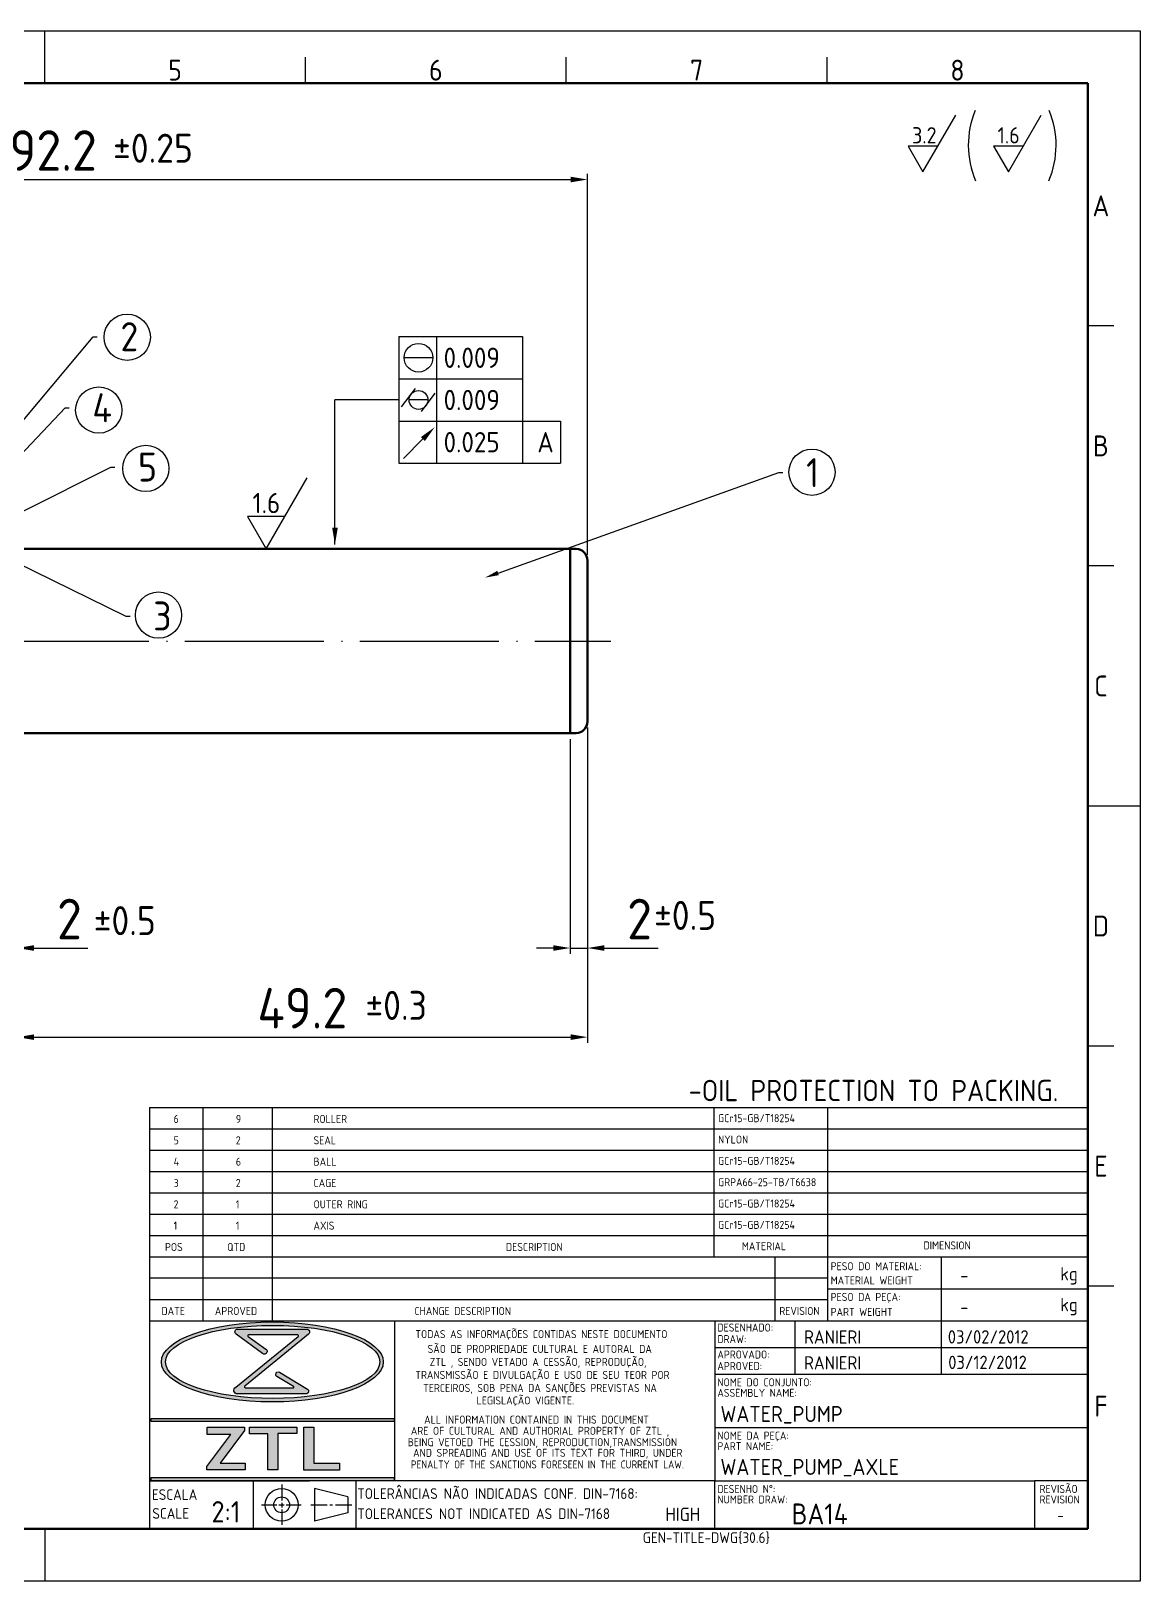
# Model space of a CAD drawing. Extents: x 8 to 197, y 6 to 139.
# Drawn here: x 101.7 to 197.4, y 5.6 to 139.3 of the extents above; entities that cross this region are included whole.
import ezdxf
from ezdxf import colors
from ezdxf.entities.mleader import LeaderData, LeaderLine
from ezdxf.enums import TextEntityAlignment as Align
from ezdxf.math import Vec2, Vec3

# ---------------------------------------------------------------- set-up
doc = ezdxf.new("R2010")
doc.units = 0
doc.header["$LTSCALE"] = 0.5
doc.linetypes.add('ACAD_ISO04W100', pattern=[30, 24, -3, 0, -3])
doc.layers.get('0').update_dxf_attribs({"linetype": 'CONTINUOUS'})
doc.layers.get('Defpoints').update_dxf_attribs({"linetype": 'CONTINUOUS'})
for name, color, linetype, lineweight in [('AM_0', 7, 'CONTINUOUS', 50), ('AM_5', 3, 'CONTINUOUS', 25), ('AM_7', 4, 'ACAD_ISO04W100', 25), ('AM_8', 1, 'CONTINUOUS', 25), ('AM_BOR', 7, 'CONTINUOUS', 50)]:
    doc.layers.add(name, color=color, linetype=linetype, lineweight=lineweight)
doc.styles.add('ACISOTS', font='isocp.shx', dxfattribs={"height": 1})
doc.styles.get("Standard").update_dxf_attribs({"font": 'ISOCP.SHX'})
doc.dimstyles.new('AM_ISO', dxfattribs={"dimtxt": 3.5, "dimasz": 2.5, "dimexe": 1, "dimexo": 1, "dimgap": 1.5, "dimtad": 1, "dimdsep": 46, "dimtxsty": 'Standard', "dimcen": 0, "dimclrd": 256, "dimclre": 256, "dimclrt": 2, "dimadec": 0, "dimazin": 2, "dimtp": 0.1, "dimtm": 0.1, "dimtfac": 0.71, "dimtdec": 3, "dimtmove": 0, "dimatfit": 3, "dimfxl": 1, "dimlwd": -1, "dimlwe": -1, "dimarcsym": 0})

# ---------------------------------------------------------------- blocks, each defined once
blk = doc.blocks.new('A3 ZTL')
for p, q in [((401.174168297453, 280.8219178082171), (19.56947162426601, 280.8219178082171)), ((401.174168297453, 9.784735812133079), (401.174168297453, 280.8219178082171)), ((19.56947162426601, 9.784735812133079), (401.174168297453, 9.784735812133079))]:
    blk.add_line(p, q)
at = {"layer": 'AM_BOR', "color": 135, "lineweight": 25}
for p, q in [((0, 290.6066536203501), (410.9589041095861, 290.6066536203501)), ((205.4794520547931, 280.8219178082171), (205.4794520547931, 290.6066536203501)), ((410.9589041095861, 290.6066536203501), (410.9589041095861, 5.684341886080801e-14)), ((254.4031311154581, 280.8219178082171), (254.4031311154581, 285.7142857142836)), ((303.326810176123, 280.8219178082171), (303.326810176123, 285.7142857142836)), ((352.250489236788, 280.8219178082171), (352.250489236788, 285.7142857142836)), ((406.0665362035195, 235.3228962817988), (401.174168297453, 235.3228962817988)), ((406.0665362035195, 190.313111545987), (401.174168297453, 190.313111545987)), ((401.174168297453, 145.3033268101751), (410.9589041095861, 145.3033268101751)), ((406.0665362035195, 100.2935420743633), (401.174168297453, 100.2935420743633)), ((406.0665362035195, 55.28375733855154), (401.174168297453, 55.28375733855154)), ((205.4794520547931, 9.784735812133079), (205.4794520547931, 5.684341886080801e-14)), ((410.9589041095861, 5.684341886080801e-14), (0, 5.684341886080801e-14))]:
    blk.add_line(p, q, dxfattribs=at)
at = {"layer": 'AM_BOR', "color": 135, "lineweight": 25, "style": 'ACISOTS'}
for s, p in [('5', (229.9412915851255, 283.2681017612505)), ('6', (278.8649706457905, 283.2681017612505)), ('7', (327.7886497064555, 283.2681017612505)), ('8', (376.7123287671206, 283.2681017612505)), ('A', (403.6203522504863, 257.8277886497048)), ('B', (403.6203522504863, 212.8180039138928)), ('C', (403.6203522504863, 167.808219178081)), ('D', (403.6203522504863, 122.7984344422692)), ('E', (403.6203522504863, 77.78864970645742)), ('F', (403.6203522504863, 32.7788649706456))]:
    blk.add_text(s, height=3.9138943248532, dxfattribs=at).set_placement(p, align=Align.MIDDLE)
blk = doc.blocks.new('*D58')
at = {"layer": 'AM_5', "transparency": 16777216}
for p, q in [((98.74134720783182, 71.20440739042114), (98.74134720783182, 59.72861232788796)), ((100.541347207832, 71.60345778317843), (100.541347207832, 59.72861232788796)), ((97.29134720783182, 60.22861232788796), (95.84134720783182, 60.22861232788796)), ((98.74134720783182, 60.22861232788796), (100.541347207832, 60.22861232788796)), ((101.991347207832, 60.22861232788796), (106.6404318535013, 60.22861232788796))]:
    blk.add_line(p, q, dxfattribs=at)
at = {"layer": 'AM_5', "lineweight": 25, "transparency": 16777216}
for points in [[(97.29134720783182, 60.47027899455463), (97.29134720783182, 59.98694566122129), (98.74134720783182, 60.22861232788796)], [(101.991347207832, 60.47027899455463), (101.991347207832, 59.98694566122129), (100.541347207832, 60.22861232788796)]]:
    blk.add_solid(points, dxfattribs=at)
at = {"layer": 'Defpoints', "color": 0, "lineweight": 25, "transparency": 16777216}
for p in [(98.74134720783182, 71.70440739042114), (100.541347207832, 72.10345778317843), (100.541347207832, 60.22861232788796)]:
    blk.add_point(p, dxfattribs=at)
at = {"layer": 'AM_5', "lineweight": 25, "transparency": 16777216, "insert": (105.0408895306667, 62.72895681607694), "char_height": 3.5, "attachment_point": 5}
blk.add_mtext('2', dxfattribs=at)
blk = doc.blocks.new('*D59')
at = {"layer": 'AM_5', "transparency": 16777216}
for p, q in [((149.741347207832, 79.25884314369654), (149.741347207832, 59.72861232788796)), ((148.2413472078319, 78.2454073904211), (148.2413472078319, 59.72861232788796)), ((146.7913472078319, 60.22861232788796), (145.3413472078319, 60.22861232788796)), ((148.2413472078319, 60.22861232788796), (149.741347207832, 60.22861232788796)), ((151.191347207832, 60.22861232788796), (155.8404318535013, 60.22861232788796))]:
    blk.add_line(p, q, dxfattribs=at)
at = {"layer": 'AM_5', "lineweight": 25, "transparency": 16777216}
for points in [[(146.7913472078319, 60.47027899455463), (146.7913472078319, 59.98694566122129), (148.2413472078319, 60.22861232788796)], [(151.191347207832, 60.47027899455463), (151.191347207832, 59.98694566122129), (149.741347207832, 60.22861232788796)]]:
    blk.add_solid(points, dxfattribs=at)
at = {"layer": 'Defpoints', "color": 0, "lineweight": 25, "transparency": 16777216}
for p in [(149.741347207832, 79.75884314369654), (148.2413472078319, 78.7454073904211), (149.741347207832, 60.22861232788796)]:
    blk.add_point(p, dxfattribs=at)
at = {"layer": 'AM_5', "lineweight": 25, "transparency": 16777216, "insert": (154.2408895306667, 62.72895681607694), "char_height": 3.5, "attachment_point": 5}
blk.add_mtext('2', dxfattribs=at)
blk = doc.blocks.new('*D61')
at = {"layer": 'AM_5', "transparency": 16777216}
for p, q in [((149.741347207832, 78.75884314369654), (149.741347207832, 52.0419601286473)), ((100.541347207832, 71.60345778317843), (100.541347207832, 52.0419601286473)), ((101.991347207832, 52.5419601286473), (148.291347207832, 52.5419601286473))]:
    blk.add_line(p, q, dxfattribs=at)
at = {"layer": 'AM_5', "lineweight": 25, "transparency": 16777216}
for points in [[(101.991347207832, 52.78362679531397), (101.991347207832, 52.30029346198064), (100.541347207832, 52.5419601286473)], [(148.291347207832, 52.78362679531397), (148.291347207832, 52.30029346198064), (149.741347207832, 52.5419601286473)]]:
    blk.add_solid(points, dxfattribs=at)
at = {"layer": 'Defpoints', "color": 0, "lineweight": 25, "transparency": 16777216}
for p in [(149.741347207832, 79.25884314369654), (100.541347207832, 72.10345778317843), (149.741347207832, 52.5419601286473)]:
    blk.add_point(p, dxfattribs=at)
at = {"layer": 'AM_5', "lineweight": 25, "transparency": 16777216, "insert": (125.141347207832, 55.04315049512074), "char_height": 3.5, "attachment_point": 5}
blk.add_mtext('49.2', dxfattribs=at)
blk = doc.blocks.new('*D62')
at = {"layer": 'AM_5', "transparency": 16777216}
for p, q in [((57.54134720783199, 94.14997163714573), (57.54134720783199, 127.00688926886)), ((149.741347207832, 94.1499716371457), (149.741347207832, 127.00688926886)), ((58.99134720783199, 126.50688926886), (148.291347207832, 126.50688926886))]:
    blk.add_line(p, q, dxfattribs=at)
at = {"layer": 'AM_5', "lineweight": 25, "transparency": 16777216}
for points in [[(58.99134720783199, 126.7485559355267), (58.99134720783199, 126.2652226021934), (57.54134720783199, 126.50688926886)], [(148.291347207832, 126.7485559355267), (148.291347207832, 126.2652226021934), (149.741347207832, 126.50688926886)]]:
    blk.add_solid(points, dxfattribs=at)
at = {"layer": 'Defpoints', "color": 0, "lineweight": 25, "transparency": 16777216}
for p in [(149.741347207832, 126.50688926886), (57.54134720783199, 93.64997163714573), (149.741347207832, 93.6499716371457)]:
    blk.add_point(p, dxfattribs=at)
at = {"layer": 'AM_5', "lineweight": 25, "transparency": 16777216, "insert": (103.641347207832, 129.0080796353335), "char_height": 3.5, "attachment_point": 5}
blk.add_mtext('92.2', dxfattribs=at)

msp = doc.modelspace()

# ---------------------------------------------------------------- hatches: boundary and pattern name
at = {"layer": 'AM_8'}
h = msp.add_hatch(color=135, dxfattribs=at)
edge = h.paths.add_edge_path()
edge.add_ellipse((122.5492248429474, 24.53198435984742), major_axis=(9.575739635081051, 0), ratio=0.3599074264618837, start_angle=191.4591559026164, end_angle=452.8175037975291)
edge.add_ellipse((122.5492248429474, 24.53198435984742), major_axis=(9.575739635081051, 0), ratio=0.3599074264618837, start_angle=92.8175037975291, end_angle=191.4591559026164)
edge = h.paths.add_edge_path(flags=16)
edge.add_ellipse((122.5787799154613, 24.53198435984742), major_axis=(9.250637250648639, 0), ratio=0.3406641629368743, start_angle=93.06698418125112, end_angle=371.4591559026165)
edge.add_ellipse((122.5787799154613, 24.53198435984742), major_axis=(9.250637250648639, 0), ratio=0.3406641629368743, start_angle=11.45915590261644, end_angle=93.06698418125112)
h = msp.add_hatch(color=135, dxfattribs=at)
edge = h.paths.add_edge_path()
edge.add_line((124.7807822680225, 26.71530012382619), (119.3908718737085, 22.35007926690857))
edge.add_arc((119.5345118763717, 22.08152748534906), 0.3045529670580355, 118.1409420618386, 270)
edge.add_line((119.5345118763717, 21.77697451829103), (125.4622467690206, 21.77697451829103))
edge.add_arc((125.4545328592667, 22.00140670676857), 0.2245647159028104, 271.9685258002675, 418.9108275581087)
edge.add_line((125.5704916796444, 22.19371599828906), (123.1702256133619, 23.64103047507896))
edge.add_arc((123.0566348541068, 23.45443996575312), 0.2184465123517048, 58.66818673949553, 238.8052457285299)
edge.add_line((122.9434907682978, 23.26757826661429), (124.3773494087923, 22.39938202412111))
edge.add_arc((124.3454153218955, 22.3543558121503), 0.05520095715089599, -90.0000000000017, 54.654466378775, ccw=False)
edge.add_line((124.3454153218955, 22.2991548549994), (120.2142775689848, 22.2991548549994))
edge.add_arc((120.226511128944, 22.37487652136254), 0.07670352499125666, 129.2363501875215, 260.8226179196582, ccw=False)
edge.add_line((120.1779945521265, 22.43428672688317), (125.6659628579889, 26.91596514475107))
edge.add_arc((125.5226671029491, 27.11268748657999), 0.2433790319380336, 306.0702039235753, 450.0000000000005)
edge.add_line((125.5226671029491, 27.35606651851803), (119.5716706279772, 27.35606651851803))
edge.add_arc((119.5623195301741, 27.12045379438709), 0.2357982162835929, 87.72721362459266, 233.7470792136513)
edge.add_line((119.422880076241, 26.93030270317446), (121.7087618242144, 25.25404567693037))
edge.add_arc((121.8563096112143, 25.44613504208677), 0.2422161713320389, 232.4713934687198, 414.7334021946169)
edge.add_line((121.9961608046401, 25.64389832824509), (120.4560164418371, 26.73303388707458))
edge.add_arc((120.486557447346, 26.79176132665741), 0.06619414760721119, 89.99999999999858, 242.5234665523123, ccw=False)
edge.add_line((120.486557447346, 26.85795547426462), (124.7428657815633, 26.85795547426462))
edge.add_arc((124.7298891917844, 26.77813981272297), 0.08086366124299682, -50.99642107156359, 80.76553650730273, ccw=False)
for points in [[(112.0942762901992, 19.38359547994303), (133.0669288597493, 19.38359547994303), (133.0669288597493, 19.66170865847099), (112.0942762901992, 19.66170865847099)], [(116.8915702521314, 15.49853640574482), (116.8915702521314, 15.22291530236323), (120.2006305399726, 15.22291530236323), (120.2006305399726, 15.80478204272712), (118.0558688630511, 15.80478204272712), (120.1393515373971, 18.62224214374443), (120.1393515373971, 18.89786324712602), (116.9222097534192, 18.89786324712602), (116.9222097534192, 18.28537197316144), (118.9597329320322, 18.28537197316144)], [(120.5683035802197, 18.31599650676213), (122.1615552091677, 18.31599650676213), (122.1615552091677, 15.22291530236323), (123.0347792892582, 15.22291530236323), (123.0347792892582, 18.34662104036283), (124.6739894387335, 18.34662104036283), (124.6739894387335, 18.89786324712602), (120.5683035802197, 18.89786324712602)], [(128.3507232544247, 15.20760318605053), (128.3507232544247, 15.80478204272712), (126.1293635556881, 15.80478204272712), (126.1293635556881, 18.89786324712602), (125.27145898244, 18.89786324712602), (125.27145898244, 15.20760318605053)], [(133.0669288597493, 14.55693109362733), (112.0942762901992, 14.55693109362733), (112.0942762901992, 14.27881791509937), (133.0669288597493, 14.27881791509937)]]:
    msp.add_hatch(color=135, dxfattribs=at).paths.add_polyline_path(points)

# ---------------------------------------------------------------- linework, layer by layer
at = {"layer": 'AM_0'}
for p, q in [((95.79183158583311, 94.66340739042118), (148.241347207832, 94.6634073904211)), ((148.241347207832, 94.6634073904211), (148.7675241561398, 94.64962896212123)), ((148.241347207832, 94.6634073904211), (148.2413472078319, 78.7454073904211)), ((149.741347207832, 93.6499716371457), (149.741347207832, 79.75884314369654)), ((148.241347207832, 78.74540739042112), (100.541347207832, 78.74540739042114)), ((148.241347207832, 78.74540739042112), (148.7675241561398, 78.759185818721))]:
    msp.add_line(p, q, dxfattribs=at)
for centre, start, end in [((148.741347207832, 93.6499716371457), 0, 88.50000000000053), ((148.741347207832, 79.75884314369654), 271.4999999999994, 0)]:
    msp.add_arc(centre, 1, start, end, dxfattribs=at)
at = {"layer": 'AM_5', "lineweight": 25}
for p, q in [((178.6960433860444, 127.1659832442466), (181.5239511925567, 132.0640632442466)), ((186.0723612511302, 127.1659832442466), (188.9002690576425, 132.0640632442466)), ((179.9814560253682, 129.3923832442466), (177.4106307467206, 129.3923832442466)), ((177.4106307467206, 129.3923832442466), (178.6960433860444, 127.1659832442466)), ((187.357773890454, 129.3923832442466), (184.7869486118065, 129.3923832442466)), ((184.7869486118065, 129.3923832442466), (186.0723612511302, 127.1659832442466)), ((133.4659249845452, 112.9588820220183), (133.4545678948745, 102.0388820220182)), ((133.4659249845452, 112.9588820220183), (144.1493249845452, 112.9588820220183)), ((136.7505155046761, 102.0388820220182), (136.7505155046761, 112.9588820220183)), ((144.1493249845452, 112.9588820220183), (144.1493249845452, 109.3188820220183)), ((136.4018236807919, 111.1386739050066), (133.9294246653468, 111.1386739050066)), ((133.4659249845452, 109.3188820220183), (144.1493249845452, 109.3188820220183)), ((133.7046696382549, 106.9149412768754), (134.9127293433552, 108.4872286501607)), ((144.1493249845452, 109.3188820220183), (144.1493249845452, 102.0388820220182)), ((133.4602464397099, 107.4988820220183), (127.9547219042206, 107.4988820220183)), ((135.9000180412926, 107.4986739050066), (134.4192732569439, 107.4986739050066)), ((135.4183150797133, 106.4967860741875), (136.6089153903141, 108.0823354224188)), ((133.4659249845452, 105.6788820220182), (147.4310473104229, 105.6788820220182)), ((147.4310473104229, 105.6788820220182), (147.4310473104229, 102.0388820220182)), ((133.4659249845452, 102.0388820220182), (147.4310473104229, 102.0388820220182)), ((122.0165893968325, 94.66340739042116), (125.5514741549729, 100.7860073904211)), ((123.6233551959872, 97.44640739042113), (120.4098235976778, 97.44640739042113)), ((120.4098235976778, 97.44640739042113), (122.0165893968325, 94.66340739042114))]:
    msp.add_line(p, q, dxfattribs=at)
at = {"layer": 'AM_5'}
for p, q in [((127.9547219042206, 95.02755276416997), (127.9547219042206, 107.4988820220183)), ((135.5467057407691, 104.1310198679127), (133.8583613997033, 102.442675526847))]:
    msp.add_line(p, q, dxfattribs=at)
at = {"layer": 'AM_5', "lineweight": 25}
for centre, radius in [((110.0277047287109, 112.8988279987761), 1.995398731426474), ((135.1656241730693, 111.1386739050066), 1.23619950772254), ((107.5734397649526, 106.6290064383726), 1.995398731426474), ((135.1656241730693, 107.4986739050066), 0.8117731456116188), ((111.633236550978, 101.5978386075749), 1.995398731426474), ((169.1194104505032, 101.2658624079296), 1.995398731426474), ((112.7302221511636, 88.94574370081509), 1.995398731426474)]:
    msp.add_circle(centre, radius, dxfattribs=at)
for centre, start, end in [((190.4578275524148, 129.4646479267778), 157.6018686384349, 202.9314501873766), ((182.3344360970326, 129.4646479267778), 337.0685498126237, 22.39813136156498)]:
    msp.add_arc(centre, 7.849335159521944, start, end, dxfattribs=at)
for points in [[(135.3758216019823, 104.3019040066995), (135.7175898795558, 103.960135729126), (136.5720105734896, 105.1563247006332)], [(127.7130552375539, 96.47755276416997), (128.1963885708873, 96.47755276416997), (127.9547219042206, 95.02755276416997)]]:
    msp.add_solid(points, dxfattribs=at)
at = {"layer": 'AM_7'}
msp.add_line((54.6067659602719, 86.70440739042114), (151.7481282033303, 86.70440739042114), dxfattribs=at)
at = {"layer": 'AM_8', "color": 135}
for p, q in [((111.9644896390659, 46.47881791509934), (111.9644896390659, 10.13881791509938)), ((111.9644896390659, 46.47881791509934), (192.9244896390659, 46.47881791509934)), ((116.5644896390659, 46.47881791509934), (116.5644896390659, 28.07881791509937)), ((122.5444896390659, 46.47881791509934), (122.5444896390659, 28.07881791509937)), ((160.648306440278, 46.47881791509934), (160.648306440278, 33.59881791509937)), ((170.4985177331668, 28.07881791509937), (170.4985177331668, 46.47881791509934)), ((111.9644896390659, 44.63881791509935), (192.9244896390659, 44.63881791509935)), ((111.9644896390659, 42.79881791509936), (192.9244896390659, 42.79881791509936)), ((111.9644896390659, 40.95881791509937), (192.9244896390659, 40.95881791509937)), ((111.9644896390659, 39.11881791509937), (192.9244896390659, 39.11881791509937)), ((111.9644896390659, 37.27881791509937), (192.9244896390659, 37.27881791509937)), ((111.9644896390659, 35.43881791509937), (192.9244896390659, 35.43881791509937)), ((111.9644896390659, 33.59881791509937), (192.9244896390659, 33.59881791509937)), ((165.8985177331668, 33.59881791509937), (165.8985177331668, 28.07881791509937)), ((180.2744896390659, 33.59881791509937), (180.2744896390659, 30.83881791509937)), ((192.9244896390659, 10.13881791509938), (192.9244896390659, 33.59881791509937)), ((170.4985177331668, 31.75881791509937), (111.9644896390659, 31.75881791509938)), ((170.4985177331668, 30.83881791509937), (192.9244896390659, 30.83881791509937)), ((180.2744896390659, 30.83881791509937), (180.2744896390659, 28.07881791509937)), ((111.9644896390659, 29.91881791509937), (170.4985177331667, 29.91881791509937)), ((111.9644896390659, 28.07881791509937), (160.7244896390659, 28.07881791509937)), ((133.0936762419367, 28.07881791509937), (133.0936762419367, 14.27881791509937)), ((160.7244896390659, 28.07881791509937), (160.7244896390659, 19.33881791509937)), ((160.7244896390659, 28.07881791509937), (192.9244896390659, 28.07881791509937)), ((167.6244896390659, 28.07881791509937), (167.6244896390659, 23.47881791509937)), ((180.2744896390659, 28.07881791509937), (180.2744896390659, 23.47881791509937)), ((119.5716706279772, 27.35606651851803), (125.5226671029491, 27.35606651851803)), ((160.7244896390659, 25.77881791509937), (192.9244896390659, 25.77881791509937)), ((160.7244896390659, 23.47881791509937), (192.9244896390659, 23.47881791509937)), ((112.0942762901992, 19.38359547994303), (112.0942762901992, 19.66170865847099)), ((112.0942762901992, 19.66170865847099), (133.0669288597493, 19.66170865847099)), ((133.0669288597493, 19.38359547994303), (112.0942762901992, 19.38359547994303)), ((116.9222097534192, 18.28537197316144), (116.9222097534192, 18.89786324712602)), ((116.9222097534192, 18.89786324712602), (120.1393515373971, 18.89786324712602)), ((120.1393515373971, 18.89786324712602), (120.1393515373971, 18.62224214374443)), ((120.5683035802197, 18.31599650676213), (120.5683035802197, 18.89786324712602)), ((120.5683035802197, 18.89786324712602), (124.6739894387335, 18.89786324712602)), ((124.6739894387335, 18.89786324712602), (124.6739894387335, 18.34662104036283)), ((125.27145898244, 15.20760318605053), (125.27145898244, 18.89786324712602)), ((125.27145898244, 18.89786324712602), (126.1293635556881, 18.89786324712602)), ((126.1293635556881, 18.89786324712602), (126.1293635556881, 15.80478204272712)), ((133.0669288597493, 19.66170865847099), (133.0669288597493, 19.38359547994303)), ((160.7244896390659, 19.33881791509937), (160.7244896390659, 14.27881791509937)), ((160.7244896390659, 18.87881791509937), (192.9244896390659, 18.87881791509937)), ((116.8915702521314, 15.49853640574482), (118.9597329320322, 18.28537197316144)), ((118.9597329320322, 18.28537197316144), (116.9222097534192, 18.28537197316144)), ((120.1393515373971, 18.62224214374443), (118.0558688630511, 15.80478204272712)), ((122.1615552091677, 18.31599650676213), (120.5683035802197, 18.31599650676213)), ((122.1615552091677, 15.22291530236323), (122.1615552091677, 18.31599650676213)), ((123.0347792892582, 18.34662104036283), (123.0347792892582, 15.22291530236323)), ((124.6739894387335, 18.34662104036283), (123.0347792892582, 18.34662104036283)), ((116.8915702521314, 15.22291530236323), (116.8915702521314, 15.49853640574482)), ((120.2006305399726, 15.22291530236323), (116.8915702521314, 15.22291530236323)), ((118.0558688630511, 15.80478204272712), (120.2006305399726, 15.80478204272712)), ((120.2006305399726, 15.80478204272712), (120.2006305399726, 15.22291530236323)), ((123.0347792892582, 15.22291530236323), (122.1615552091677, 15.22291530236323)), ((128.3507232544247, 15.20760318605053), (125.27145898244, 15.20760318605053)), ((126.1293635556881, 15.80478204272712), (128.3507232544247, 15.80478204272712)), ((128.3507232544247, 15.80478204272712), (128.3507232544247, 15.20760318605053)), ((111.9644896390659, 14.27881791509937), (125.7644896390659, 14.27881791509937)), ((160.7244896390659, 14.27881791509937), (111.9644896390659, 14.27881791509937)), ((112.0942762901992, 14.55693109362733), (133.0669288597493, 14.55693109362733)), ((112.0942762901992, 14.27881791509937), (112.0942762901992, 14.55693109362733)), ((133.0669288597493, 14.27881791509937), (112.0942762901992, 14.27881791509937)), ((120.9043172178133, 14.27881791509937), (120.9043172178133, 10.13881791509938)), ((123.3555402867237, 13.94687646276532), (123.3555402867237, 12.58182248833861)), ((129.0741164758282, 12.89124520309893), (126.180242754979, 13.62487646276532)), ((126.180242754979, 13.62487646276532), (126.180242754979, 10.79275936743343)), ((129.7625957453666, 14.27881791509937), (129.7625957453666, 10.13881791509938)), ((133.0669288597493, 14.55693109362733), (133.0669288597493, 14.27881791509937)), ((160.7244896390659, 10.13881791509937), (160.7244896390659, 14.27881791509937)), ((160.7244896390659, 14.27881791509937), (188.3244896390659, 14.27881791509937)), ((192.9244896390659, 14.27881791509937), (188.3244896390659, 14.27881791509937)), ((188.3244896390659, 14.27881791509937), (188.3244896390659, 10.13881791509937)), ((121.6257062576164, 12.20881791509937), (122.9243966490038, 12.20881791509938)), ((123.1212887482122, 12.20881791509938), (123.5783602445059, 12.20881791509938)), ((123.3555402867237, 12.39204544109549), (123.3555402867237, 11.98437614223663)), ((123.754156880651, 12.20881791509938), (125.0446957471559, 12.20881791509937)), ((125.8647767429186, 12.20881791509937), (127.287630378633, 12.20881791509938)), ((127.506691402713, 12.20881791509938), (127.7357098149094, 12.20881791509938)), ((128.0006089303625, 12.20881791509938), (129.4096378076537, 12.20881791509937)), ((129.0741164758282, 12.89124520309893), (129.0741164758282, 11.52639062709982)), ((123.3555402867237, 11.80162789608666), (123.3555402867237, 10.47075936743343)), ((129.0741164758282, 11.52639062709982), (126.180242754979, 10.79275936743343)), ((111.9644896390659, 10.13881791509938), (192.9244896390659, 10.13881791509938))]:
    msp.add_line(p, q, dxfattribs=at)
msp.add_lwpolyline([(119.5716706279772, 27.35606651851803), (125.5226671029491, 27.35606651851803, -0.7260746131415354), (125.6659628579889, 26.91596514475107), (120.1779945521265, 22.43428672688317, 0.6468440207606893), (120.2142775689848, 22.2991548549994), (124.3454153218955, 22.2991548549994, 0.730914653301359), (124.3773494087923, 22.39938202412111), (122.9434907682978, 23.26757826661429, -1.001196781170949), (123.1702256133619, 23.64103047507896), (125.5704916796444, 22.19371599828906, -0.7463433527497811), (125.4622467690206, 21.77697451829103), (119.5345118763717, 21.77697451829103, -0.7802957405863892), (119.3908718737086, 22.35007926690857), (124.7807822680225, 26.71530012382619, 0.647931899410164), (124.7428657815633, 26.85795547426462), (120.486557447346, 26.85795547426462, 0.7849704651204459), (120.4560164418371, 26.73303388707458), (121.9961608046401, 25.64389832824509, -1.019937174804642), (121.7087618242144, 25.25404567693037), (119.422880076241, 26.93030270317446, -0.7400952245833278), (119.5716706279772, 27.35606651851803, -0.2577935723604032)], format="xyb", dxfattribs=at)
for radius in [1.41605854766595, 0.6824272879995547]:
    msp.add_circle((123.3555402867237, 12.20881791509937), radius, dxfattribs=at)
for centre, major_axis, ratio in [((122.5492248429474, 24.53198435984742), (-9.575739635081051, 0), 0.3599074264618837), ((122.5787799154613, 24.53198435984742), (-9.250637250648639, 0), 0.3406641629368743)]:
    msp.add_ellipse(centre, major_axis=major_axis, ratio=ratio, dxfattribs=at)

# ---------------------------------------------------------------- block references
at = {"layer": 'AM_0', "lineweight": 0, "xscale": 0.46, "yscale": 0.46, "zscale": 0.46}
msp.add_blockref('A3 ZTL', (8.38437222223751, 5.637839441518153), dxfattribs=at)

# ---------------------------------------------------------------- texts
at = {"layer": 'AM_5', "attachment_point": 1}
for s, insert, char_height in [('3.2', (177.7563078477225, 131.0225542291044), 1.4), ('1.6', (185.1326257128083, 131.0225542291044), 1.4), ('%%P0.25', (108.8032921723028, 130.4569867322251), 2.5), ('0.009', (137.3284485435117, 112.0104372091782), 1.75), ('0.009', (137.3284485435117, 108.3704372091781), 1.75), ('0.025', (137.3284485435117, 104.7304372091781), 1.75), ('A', (145.4174728510546, 104.7304372091781), 1.75), ('1.6', (120.8419199739301, 99.4841211214934), 1.75), ('%%P0.5', (155.4880163855811, 64.28978436234097), 2.5), ('%%P0.5', (107.1342146372181, 63.84205376674042), 2.5), ('%%P0.3', (130.5812386270052, 56.52911885602025), 2.5)]:
    msp.add_mtext_dynamic_manual_height_columns(s, width=5.488309595672263, gutter_width=10, heights=[0], dxfattribs=dict(at, insert=insert, char_height=char_height))
at = {"layer": 'AM_8'}
msp.add_text('-OIL PROTECTION TO PACKING.', height=1.84, dxfattribs=at).set_placement((158.4804960760518, 47.01842981337213))
at = {"layer": 'AM_8', "color": 135}
for s, height, p in [('6', 0.69, (114.0325119094236, 45.14001989485665)), ('9', 0.69, (119.3978602638408, 45.14001989485665)), ('                    ROLLER', 0.69, (118.2150162865091, 45.14001989485665)), ('GCr15-GB/T18254', 0.69, (161.0153195075857, 45.20761983196834)), ('5', 0.69, (114.0325119094236, 43.30001989485666)), ('2', 0.69, (119.3978602638408, 43.30001989485666)), ('                    SEAL', 0.69, (118.2150162865091, 43.30001989485666)), ('NYLON', 0.69, (161.0153195075857, 43.36761983196836)), ('4', 0.69, (114.0325119094236, 41.46001989485667)), ('6', 0.69, (119.3978602638408, 41.46001989485667)), ('                    BALL', 0.69, (118.2150162865091, 41.46001989485667)), ('GCr15-GB/T18254', 0.69, (161.0153195075857, 41.52761983196836)), ('3', 0.69, (114.0325119094236, 39.62001989485667)), ('2', 0.69, (119.3978602638408, 39.62001989485667)), ('                    CAGE', 0.69, (118.2150162865091, 39.62001989485667)), ('GRPA66-25-TB/T6638', 0.69, (161.0153195075857, 39.68761983196838)), ('2', 0.69, (114.0325119094236, 37.78001989485666)), ('1', 0.69, (119.3978602638408, 37.78001989485666)), ('                    OUTER RING', 0.69, (118.2150162865091, 37.78001989485666)), ('GCr15-GB/T18254', 0.69, (161.0153195075857, 37.84761983196836)), ('1', 0.69, (114.0325119094236, 35.94001989485667)), ('1', 0.69, (119.3978602638408, 35.94001989485667)), ('                    AXIS', 0.69, (118.2150162865091, 35.94001989485667)), ('GCr15-GB/T18254', 0.69, (161.0153195075857, 36.00761983196836)), ('POS', 0.69, (113.2864005974834, 34.10001989485666)), ('QTD', 0.69, (118.6517489519006, 34.10001989485666)), ('                    DESCRIPTION', 0.69, (134.8159983630662, 34.10001989485666)), ('MATERIAL', 0.69, (163.0671274107165, 34.16761983196836)), ('DIMENSION', 0.69, (178.7430365623991, 34.23497949049347)), ('PESO DO MATERIAL:', 0.69, (170.7301563760274, 32.43867696353402)), ('kg', 1.15, (190.5474789785885, 31.55660522421314)), ('MATERIAL WEIGHT', 0.69, (170.7301563760274, 31.21661130233112)), ('PESO DA PEÇA:', 0.69, (170.7301563760274, 29.78685470618082)), ('kg', 1.15, (190.5474789785885, 28.90340551248801)), ('DATE', 0.69, (112.9834336540465, 28.58001989485667)), ('APROVED', 0.69, (117.5910278191128, 28.58001989485667)), ('CHANGE DESCRIPTION', 0.69, (134.8159983630662, 28.58001989485667)), ('REVISION', 0.69, (166.3013414710558, 28.58001989485667)), ('PART WEIGHT', 0.69, (170.7301563760274, 28.49918909290581)), ('TODAS AS INFORMAÇÕES CONTIDAS NESTE DOCUMENTO', 0.69, (134.8935154592509, 26.58434120918179)), ('DESENHADO:', 0.69, (160.9561282819266, 27.14987769989751)), ('DRAW:', 0.69, (160.9561282819266, 26.15741179324012)), ('SÃO DE PROPRIEDADE CULTURAL E AUTORAL DA', 0.69, (135.9502366404535, 25.30875776495711)), ('APROVADO:', 0.69, (160.9561282819266, 24.82605504749112)), ('ZTL , SENDO VETADO A CESSÃO, REPRODUÇÃO,', 0.69, (136.1263571310663, 24.18624450188619)), ('APROVED:', 0.69, (160.9561282819266, 23.83358914083372)), ('TRANSMISSÃO E DIVULGAÇÃO E USO DE SEU TEOR POR', 0.69, (134.8935154592509, 23.06373108340158)), ('TERCEIROS, SOB PENA DA SANÇÕES PREVISTAS NA', 0.69, (135.5627721150258, 21.94121766491698)), ('NOME DO CONJUNTO:', 0.69, (160.9561282819266, 22.42961318488754)), ('LEGISLAÇÃO VIGENTE.', 0.69, (140.1771218688278, 20.8603049097147)), ('ASSEMBLY NAME:', 0.69, (160.9561282819266, 21.52105296143884)), ('ARE OF CULTURAL AND AUTHORIAL PROPERTY OF ZTL ,', 0.69, (134.5030033646901, 18.24549503804773)), ('ALL INFORMATION CONTAINED IN THIS DOCUMENT', 0.69, (135.6543440346601, 19.20966897510784)), ('BEING VETOED THE CESSION, REPRODUCTION,TRANSMISSION', 0.69, (134.234156507879, 17.26379075053947)), ('NOME DA PEÇA:', 0.69, (160.9561282819266, 17.82961318488755)), ('PART NAME:', 0.69, (160.9561282819266, 16.92105296143884)), ('AND SPREADING AND USE OF ITS TEXT FOR THIRD, UNDER', 0.69, (134.69974848874, 16.34645180895815)), ('ESCALA', 0.9199999999999999, (112.1520351152951, 12.63103496350517)), ('TOLERÂNCIAS NÃO INDICADAS CONF. DIN-7168:', 0.9199999999999999, (129.8768951376144, 12.71671378337625)), ('DESENHO N%%d:', 0.69, (160.9561282819266, 13.22961318488755)), ('REVISÃO', 0.69, (188.7501153577017, 13.22961318488755)), ('2:1', 1.84, (117.2985575235823, 10.68656361687725)), ('NUMBER DRAW:', 0.69, (160.9561282819266, 12.32105296143884)), ('REVISION', 0.69, (188.7501153577017, 12.32105296143884)), ('SCALE', 0.9199999999999999, (112.1950105140358, 11.00548282222067)), ('TOLERANCES NOT INDICATED AS DIN-7168', 0.9199999999999999, (129.8768951376144, 10.9802414808772))]:
    msp.add_text(s, height=height, dxfattribs=at).set_placement(p)
at = {"layer": 'AM_8', "color": 135, "width": 0.95}
msp.add_text('PENALTY OF THE SANCTIONS FORESEEN IN THE CURRENT LAW.', height=0.69, dxfattribs=at).set_placement((134.5002835493976, 15.3447114365004))
at = {"layer": 'AM_8', "color": 135}
for p in [(181.9127016102684, 32.00119057640106), (181.9127016102684, 29.26440023861582)]:
    msp.add_attdef('-', text='', height=1.15, dxfattribs=at).set_placement(p, align=Align.MIDDLE_LEFT)
for tag, p, height in [('RANIERI', (168.4307541866868, 26.10305056861435), 1.15), ('03/02/2012', (180.8398987842437, 26.11662965397841), 1.15), ('RANIERI', (168.4298248954894, 23.8775579627152), 1.15), ('03/12/2012', (180.8768919941918, 23.91574579513883), 1.15), ('WATER_PUMP', (161.2160289440694, 19.35012329526743), 1.38), ('WATER_PUMP_AXLE', (161.2160289440694, 14.78503310864989), 1.38), ('BA14', (167.3548688121477, 10.52366307235633), 1.799111111111111)]:
    msp.add_attdef(tag, p, '', height=height, dxfattribs=at)
for tag, height, p in [('HIGH', 1.15, (157.9746708532161, 11.38973251684127)), ('-', 0.8995555555555556, (190.5595065464163, 11.28385728933194))]:
    msp.add_attdef(tag, text='', height=height, dxfattribs=at).set_placement(p, align=Align.MIDDLE_CENTER)
at = {"layer": 'AM_8', "color": 135, "style": 'ACISOTS'}
msp.add_attdef('GEN-TITLE-DWG{30.6}', (154.5160976434237, 8.918001705746688), '', height=0.9199999999999999, dxfattribs=at)

# ---------------------------------------------------------------- dimensions: what is measured, and where the dimension line sits
at = {"layer": 'AM_5', "lineweight": 25}
for base, p1, p2, text, picture, middle in [((149.741347207832, 126.50688926886), (57.54134720783199, 93.64997163714573), (149.741347207832, 93.6499716371457), '92.2', '*D62', (103.641347207832, 129.0080796353335)), ((149.741347207832, 52.5419601286473), (100.541347207832, 72.10345778317843), (149.741347207832, 79.25884314369654), '49.2', '*D61', (125.141347207832, 55.04315049512074)), ((149.741347207832, 60.22861232788796), (148.2413472078319, 78.7454073904211), (149.741347207832, 79.75884314369654), '2', '*D59', (154.2408895306667, 62.72895681607694)), ((100.541347207832, 60.22861232788796), (98.74134720783182, 71.70440739042114), (100.541347207832, 72.10345778317843), '2', '*D58', (105.0408895306667, 62.72895681607694))]:
    dim = msp.add_linear_dim(base=base, p1=p1, p2=p2, text=text, dimstyle='AM_ISO', override={"dimscale": 0.5, "dimtxt": 7, "dimasz": 2.9, "dimdec": 0, "dimlfac": 0.4, "dimclrt": 256, "dimadec": 2, "dimtp": 0, "dimtm": 0.3, "dimtdec": 0}, dxfattribs=at)
    dim.commit()
    dim.dimension.update_dxf_attribs({"geometry": picture, "text_midpoint": middle})

# ---------------------------------------------------------------- leaders
ml = msp.add_multileader_mtext('Standard', dxfattribs=at)
ml.set_content('2', color=256)
ml.set_leader_properties()
ml.build(insert=Vec2(0, 0))
ml.multileader.update_dxf_attribs({"text_right_attachment_type": 6, "dogleg_length": 0.36, "arrow_head_size": 1.2})
ctx = ml.context
ctx.base_point, ctx.char_height, ctx.arrow_head_size, ctx.plane_origin = Vec3(107.443364475463, 112.9523800199538), 2.5, 1.2, Vec3(96.40590609437211, 100.1841456392867)
ctx.right_attachment = 6
notes = []
notes.append((ctx, [(0, (1, 1, 0), (107.083364475463, 112.9523800199538), (1, 0), 0.36, [(0, [(96.40590609437211, 100.1841456392867)], 0, [])])]))
ctx.mtext.insert, ctx.mtext.flow_direction = Vec3(109.443364475463, 114.2023800199538), 5
ml = msp.add_multileader_mtext('Standard', dxfattribs=at)
ml.set_content('4', color=256)
ml.set_leader_properties()
ml.build(insert=Vec2(0, 0))
ml.multileader.update_dxf_attribs({"text_right_attachment_type": 6, "dogleg_length": 0.36, "arrow_head_size": 1.2})
ctx = ml.context
ctx.base_point, ctx.char_height, ctx.arrow_head_size, ctx.plane_origin = Vec3(105.0222677443355, 106.8198580567032), 2.5, 1.2, Vec3(95.46723194835877, 96.27030439800089)
ctx.right_attachment = 6
notes.append((ctx, [(0, (1, 1, 0), (104.6622677443355, 106.8198580567032), (1, 0), 0.36, [(0, [(95.46723194835877, 97.08520882893643)], 0, [])])]))
ctx.mtext.insert, ctx.mtext.flow_direction = Vec3(107.0222677443355, 108.0698580567032), 5
ml = msp.add_multileader_mtext('Standard', dxfattribs=at)
ml.set_content('5', color=256)
ml.set_leader_properties()
ml.build(insert=Vec2(0, 0))
ml.multileader.update_dxf_attribs({"text_right_attachment_type": 6, "dogleg_length": 0.36, "arrow_head_size": 1.2})
ctx = ml.context
ctx.base_point, ctx.char_height, ctx.arrow_head_size, ctx.plane_origin = Vec3(108.9631208625322, 101.7113836044326), 2.5, 1.2, Vec3(99.96729191974057, 97.35882775877744)
ctx.right_attachment = 6
notes.append((ctx, [(0, (1, 1, 0), (108.6031208625322, 101.7113836044326), (1, 0), 0.36, [(0, [(99.96729191974057, 97.35882775877744)], 0, [])])]))
ctx.mtext.insert, ctx.mtext.flow_direction = Vec3(110.9631208625322, 102.9613836044326), 5
ml = msp.add_multileader_mtext('Standard', dxfattribs=at)
ml.set_content('1', color=256)
ml.set_leader_properties()
ml.build(insert=Vec2(0, 0))
ml.multileader.update_dxf_attribs({"text_right_attachment_type": 6, "dogleg_length": 0.36, "arrow_head_size": 1.2})
ctx = ml.context
ctx.base_point, ctx.char_height, ctx.arrow_head_size, ctx.plane_origin = Vec3(166.6133577390993, 101.2283805651863), 2.5, 1.2, Vec3(140.8988102192018, 92.16835060776978)
ctx.right_attachment = 6
notes.append((ctx, [(0, (1, 1, 0), (166.2533577390992, 101.2283805651863), (1, 0), 0.36, [(0, [(140.8988102192018, 92.16835060776978)], 0, [])])]))
ctx.mtext.insert, ctx.mtext.flow_direction = Vec3(168.6133577390993, 102.4783805651863), 5
ml = msp.add_multileader_mtext('Standard', dxfattribs=at)
ml.set_content('3', color=256)
ml.set_leader_properties()
ml.build(insert=Vec2(0, 0))
ml.multileader.update_dxf_attribs({"text_right_attachment_type": 6, "dogleg_length": 0.36, "arrow_head_size": 1.2})
ctx = ml.context
ctx.base_point, ctx.char_height, ctx.arrow_head_size, ctx.plane_origin = Vec3(110.2711268197518, 88.86348060763507), 2.5, 1.2, Vec3(96.8061290820099, 96.11308448981461)
ctx.right_attachment = 6
notes.append((ctx, [(0, (1, 1, 0), (109.9111268197518, 88.86348060763507), (1, 0), 0.36, [(0, [(97.20447156619153, 95.07636196844871)], 0, [])])]))
ctx.mtext.insert, ctx.mtext.flow_direction = Vec3(112.2711268197518, 90.11348060763507), 5
for ctx, leaders in notes:
    for number, flags, end, landing, length, lines in leaders:
        leader = LeaderData()
        leader.index, (leader.has_last_leader_line, leader.has_dogleg_vector, leader.attachment_direction) = number, flags
        leader.last_leader_point, leader.dogleg_vector, leader.dogleg_length = Vec3(end), Vec3(landing), length
        for number, points, colour, breaks in lines:
            line = LeaderLine()
            line.index, line.vertices, line.color, line.breaks = number, Vec3.list(points), colors.encode_raw_color(colour), breaks
            leader.lines.append(line)
        ctx.leaders.append(leader)

doc.saveas('drawing.dxf')
